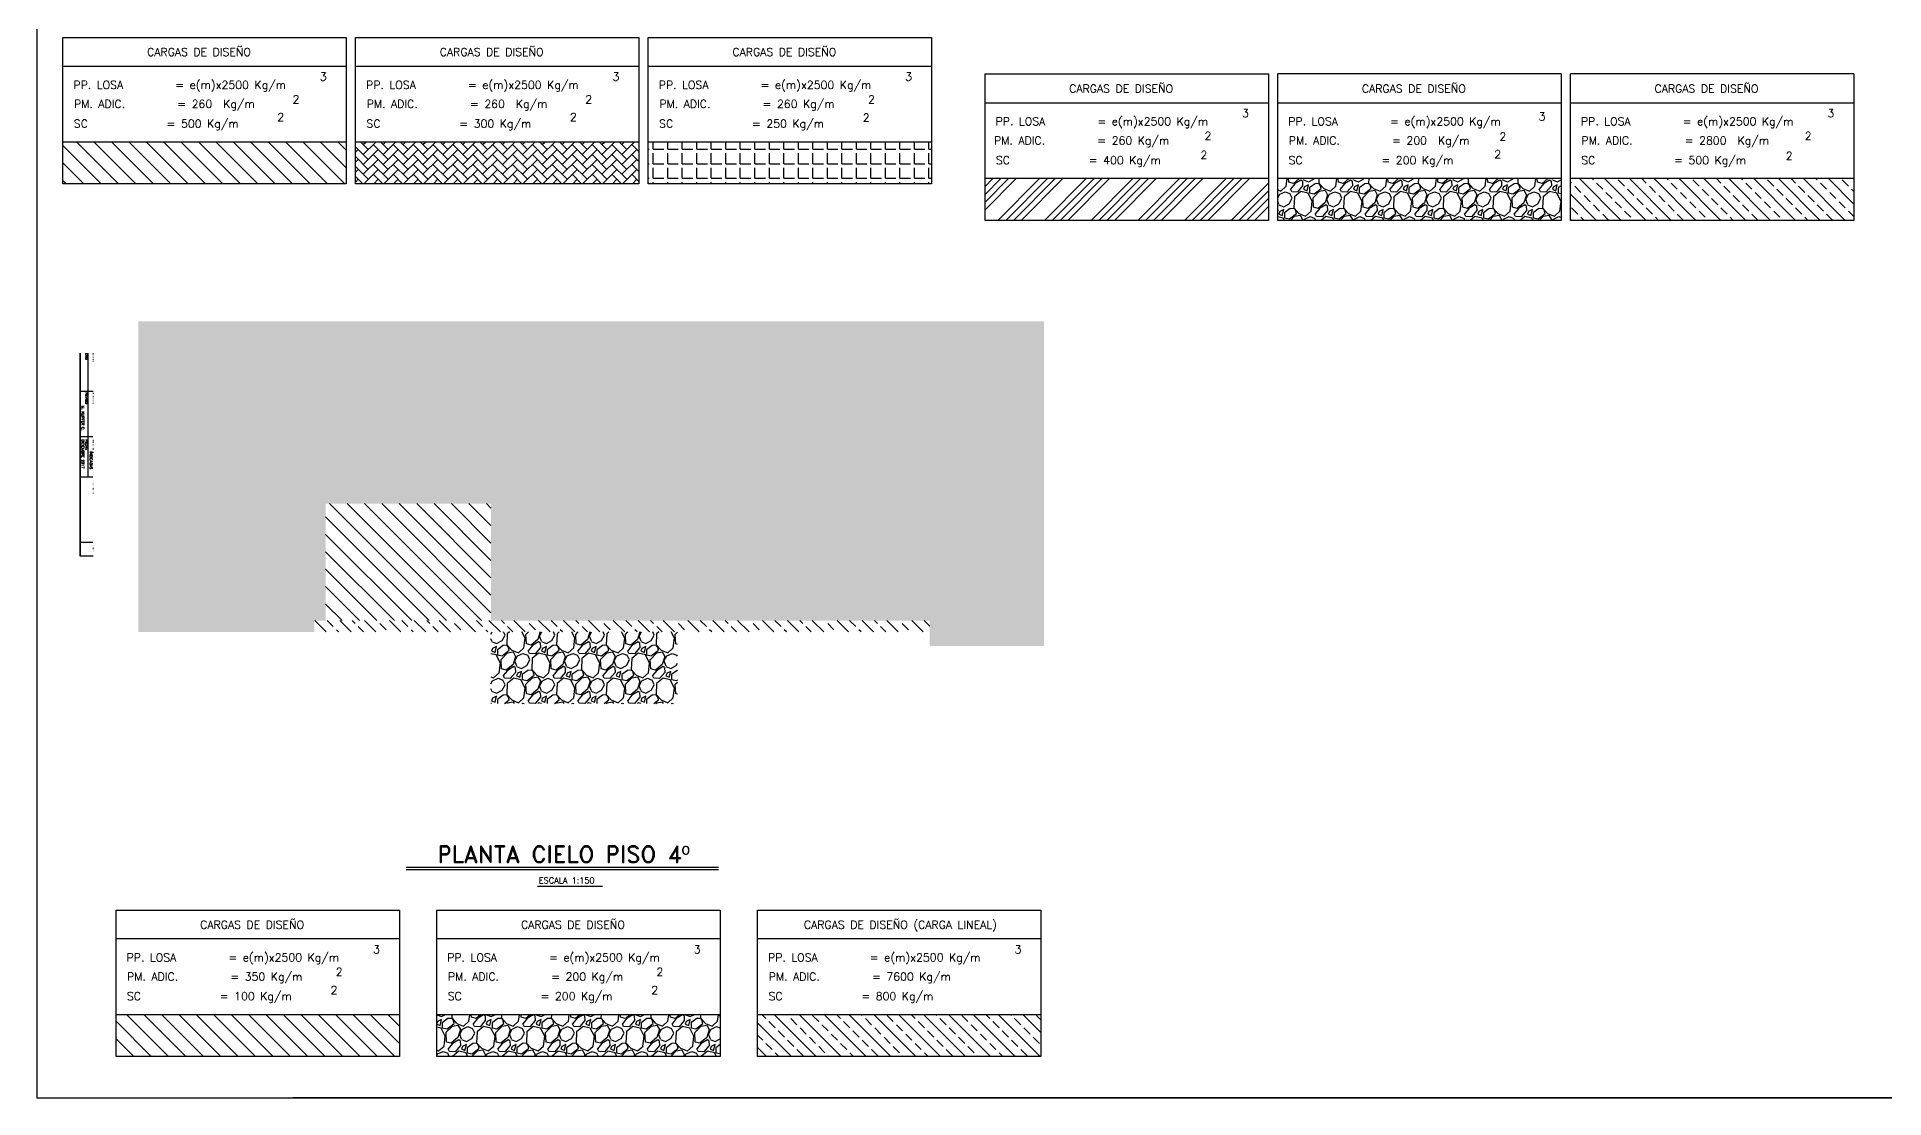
# Model space of a CAD drawing. Extents: x -2502 to 14741, y -2417 to 9756.
# Drawn here: x -2502 to 8001, y -2409 to 3623 of the extents above; entities that cross this region are included whole.
import ezdxf
from ezdxf.enums import TextEntityAlignment as Align
from ezdxf.xclip import XClip

# ---------------------------------------------------------------- set-up
doc = ezdxf.new("R2010")
doc.units = 0
doc.header["$LTSCALE"] = 60
doc.header["$MEASUREMENT"] = 0
doc.header["$XCLIPFRAME"] = 0
doc.layers.get('0').update_dxf_attribs({"linetype": 'CONTINUOUS'})
for name, color, linetype in [('2017_67-101$0$RLA-FORMATO', 7, 'CONTINUOUS'), ('HATCH CARGAS', 1, 'CONTINUOUS'), ('RLA-FORMATO', 7, 'CONTINUOUS'), ('RLA-TEXTOS2', 6, 'CONTINUOUS')]:
    doc.layers.add(name, color=color, linetype=linetype)
doc.styles.add('2017_67-101$0$DIREC', font='ROMAND', dxfattribs={"width": 1.2})
doc.styles.add('2017_67-101$0$ROMAND', font='romand', dxfattribs={"height": 31.5})
doc.styles.add('2017_67-101$0$ROMANS', font='ROMANS.shx', dxfattribs={"height": 16.875})
doc.styles.add('ROMAND', font='romand', dxfattribs={"height": 31.5})
doc.styles.add('ROMANS', font='ROMANS.shx', dxfattribs={"height": 16.87})
doc.styles.add('SIETE50', font='ROMAND.SHX', dxfattribs={"height": 31.5})
pattern_1 = [(135, (2984.266, 1207.17), (-49.4975, -49.4975), [])]

# ---------------------------------------------------------------- blocks, each defined once
blk = doc.blocks.new('2017_67-101$0$viñeta-rl')
at = {"layer": '2017_67-101$0$RLA-FORMATO', "color": 2, "linetype": 'Continuous'}
for p, q in [((-797.5, 28.8), (-300, 28.8)), ((-625, 0), (-625, 63.3))]:
    blk.add_line(p, q, dxfattribs=at)
at = {"layer": '2017_67-101$0$RLA-FORMATO', "color": 5, "const_width": 5}
for points in [[(0, 300), (-797.5, 300), (-797.5, 0)], [(-452.5, 0), (-452.5, 63.3)], [(-300, 0), (-300, 63.3)], [(-52.5, 0), (-52.5, 63.3)]]:
    blk.add_lwpolyline(points, dxfattribs=at)
at = {"layer": '2017_67-101$0$RLA-FORMATO', "color": 3, "linetype": 'Continuous', "style": '2017_67-101$0$DIREC', "width": 1.25}
for s, p in [('CALCULO', (-789.5, 48.3)), ('DISEÑO', (-789.5, 19.1)), ('DIBUJO', (-620, 48.3)), ('REVISO', (-620, 19.1)), ('ESCALAS', (-442, 48.3)), ('FECHA', (-442, 19.1)), ('NUMERO', (-286.5, 48.3)), ('REV.', (-41.5, 48.3))]:
    blk.add_text(s, height=7.5, dxfattribs=at).set_placement(p)
at = {"layer": '2017_67-101$0$RLA-FORMATO', "color": 4, "style": '2017_67-101$0$ROMAND'}
for tag, p in [('DESAR', (-1255.8, 233.3)), ('PRELIM', (-1123.1, 233.3)), ('PROP', (-989.6, 233.3)), ('CONST', (-823.7, 233.3))]:
    blk.add_attdef(tag, p, '', height=16, dxfattribs=at)
at = {"layer": '2017_67-101$0$RLA-FORMATO', "color": 2, "style": '2017_67-101$0$ROMANS'}
for tag, p, height in [('REVNO1', (-1394.1, 180.6), 10), ('REVNO2', (-1394.1, 155.6), 10), ('REVNO3', (-1394.1, 130.6), 10), ('DETNO1', (-1358.4, 180.6), 10), ('DETNO2', (-1358.4, 155.6), 10), ('DETNO3', (-1358.4, 130.6), 10), ('FECHA1', (-880.5, 180.6), 10), ('FECHA2', (-880.5, 155.6), 10), ('FECHA3', (-880.5, 130.6), 10), ('REVNO4', (-1394.1, 105.6), 10), ('REVNO5', (-1394.1, 80.6), 11.2), ('DETNO4', (-1358.4, 105.6), 10), ('DETNO5', (-1358.4, 80.6), 10), ('FECHA4', (-880.5, 105.6), 10), ('FECHA5', (-880.5, 80.6), 10), ('REVNO7', (-1394.1, 30.6), 10), ('REVNO8', (-1394.1, 8.6), 10), ('REVNO6', (-1392.3, 55.6), 10), ('DETNO7', (-1358.4, 30.6), 10), ('DETNO8', (-1358.4, 8.6), 10), ('DETNO6', (-1356.6, 55.6), 10), ('FECHA7', (-880.5, 30.6), 10), ('FECHA8', (-880.5, 8.6), 10), ('FECHA6', (-878.7, 55.6), 10), ('INGENIERO', (-741.1, 33.4), 10), ('PROYECTISTA', (-740.9, 4.8), 10), ('DIBUJANTE', (-571.6, 33.4), 10), ('INGENIERO', (-568.6, 4.6), 10)]:
    blk.add_attdef(tag, p, '', height=height, dxfattribs=at)
for tag, p in [('PERSNO1', (-946.6, 180.6)), ('PERSNO2', (-946.6, 155.6)), ('PERSNO3', (-946.6, 130.6)), ('PERSNO4', (-946.6, 105.6)), ('PERSNO5', (-946.6, 80.6)), ('PERSNO6', (-946.6, 55.6)), ('PERSNO7', (-946.6, 30.6)), ('PERSNO8', (-946.6, 8.6))]:
    blk.add_attdef(tag, text='', height=10, dxfattribs=at).set_placement(p, align=Align.CENTER)
at = {"layer": '2017_67-101$0$RLA-FORMATO', "color": 5, "style": '2017_67-101$0$ROMAND'}
blk.add_attdef('PROYECTO', text='', height=16.9, dxfattribs=at).set_placement((-289.2, 165), align=Align.MIDDLE)
at = {"layer": '2017_67-101$0$RLA-FORMATO', "color": 2, "style": '2017_67-101$0$ROMANS'}
for tag, p in [('NOMARCH', (-1424, 5.5)), ('FECHA', (-1406.9, 5.5))]:
    blk.add_attdef(tag, p, '', height=11.2, rotation=90, dxfattribs=at)
at = {"layer": '2017_67-101$0$RLA-FORMATO', "color": 5, "style": '2017_67-101$0$ROMAND'}
for tag, p in [('TITULO1', (-568, 108.2)), ('TITULO2', (-568, 74.2))]:
    blk.add_attdef(tag, p, '', height=20, dxfattribs=at)
at = {"layer": '2017_67-101$0$RLA-FORMATO', "color": 5, "style": '2017_67-101$0$ROMAND', "width": 0.967839}
blk.add_attdef('NUMERO', text='', height=24, dxfattribs=at).set_placement((-290.3, 13.3), (-62.4, 13.3), align=Align.FIT)
at = {"layer": '2017_67-101$0$RLA-FORMATO', "color": 5, "style": '2017_67-101$0$ROMAND', "flags": 12}
blk.add_attdef('REVISION', text='', height=24, dxfattribs=at).set_placement((-24.5, 25.3), align=Align.MIDDLE)
blk = doc.blocks.new('2017_67-101')
at = {"layer": '2017_67-101$0$RLA-FORMATO', "color": 6, "linetype": 'Continuous'}
for p, q in [((0, 8617.5), (0, 0)), ((0, 0), (0, 7890)), ((6082.5, 0), (0, 0))]:
    blk.add_line(p, q, dxfattribs=at)
at = {"layer": '2017_67-101$0$RLA-FORMATO', "xscale": 1.5, "yscale": 1.5, "zscale": 1.5, "rotation": 270}
blk.add_blockref('2017_67-101$0$viñeta-rl', (0, 0), dxfattribs=at)
at = {"layer": '2017_67-101$0$RLA-FORMATO', "color": 2, "linetype": 'Continuous', "style": '2017_67-101$0$ROMANS'}
for s, p in [('M. KUPFER C.', (7.21, 855.19)), ('DICIEMBRE 2017', (7.21, 664.29)), ('INDICADAS', (53.69, 595.04))]:
    blk.add_text(s, height=15, rotation=270, dxfattribs=at).set_placement(p)

msp = doc.modelspace()

# ---------------------------------------------------------------- hatches: boundary and pattern name
at = {"layer": 'HATCH CARGAS'}
h = msp.add_hatch(dxfattribs=at)
h.set_pattern_fill('_USER', color=256, scale=70, angle=135, style=0, pattern_type=0)
h.set_pattern_definition([(135, (3086.95, 4691.95), (-49.4975, -49.4975), [])])
h.paths.add_polyline_path([(-2354, 3025), (-2354, 2788), (-743, 2788), (-743, 3025)])
h = msp.add_hatch(dxfattribs=at)
h.set_pattern_fill('AR-HBONE', color=256, scale=9.996, style=0)
h.set_pattern_definition([(45, (-1437.63, -3152.3), (4e-15, 56.54592), [119.952, -39.984]), (135, (-1409.358, -3124.028), (4e-15, 56.54592), [119.952, -39.984])])
h.paths.add_polyline_path([(-690, 3025), (-690, 2788), (921, 2788), (921, 3025)])
h = msp.add_hatch(dxfattribs=at)
h.set_pattern_fill('ANGLE', color=256, scale=300, style=0)
h.set_pattern_definition([(0, (1745.1, 6118.79), (0, 82.5), [60, -22.5]), (90, (1745.1, 6118.79), (-82.5, 5e-15), [60, -22.5])])
h.paths.add_polyline_path([(974, 3025), (974, 2788), (2585, 2788), (2585, 3025)])
h = msp.add_hatch(dxfattribs=at)
h.set_pattern_fill('ANSI34', color=256, scale=250, style=0)
h.set_pattern_definition([(45, (-3736.85, 9139.2), (-132.5825, 132.5825), []), (45, (-3692.65, 9139.2), (-132.5825, 132.5825), []), (45, (-3648.46, 9139.2), (-132.5825, 132.5825), []), (45, (-3604.26, 9139.2), (-132.5825, 132.5825), [])])
h.paths.add_polyline_path([(2889, 2817), (2889, 2580), (4500, 2580), (4500, 2817)])
h = msp.add_hatch(dxfattribs=at)
h.set_pattern_fill('GRAVEL', color=256, scale=200, angle=45, style=0)
h.set_pattern_definition([(273.01279, (873.576, 12277.299), (141.421356, -2404.163056), [26.9072, -2663.8176]), (229.96974, (874.99, 12250.429), (1555.6349186, 1838.477631), [46.1736, -4571.185]), (177.51045, (845.292, 12215.073), (2969.848481, -141.421356), [32.5576, -3223.2065]), (312.27369, (825.493, 12124.564), (-2687.0057685, 2969.848481), [42.0476, -4162.7116]), (337.83365, (853.777, 12093.451), (-2404.163056, 989.949494), [41.231, -4081.8746]), (42.27369, (891.961, 12077.895), (-2969.848481, -2687.0057685), [42.0476, -4162.7116]), (82.69424, (923.074, 12106.179), (-424.2640687, -3252.6911935), [55.6058, -5504.9697]), (117.25533, (930.145, 12161.333), (-2121.3203436, 4101.219331), [52.4976, -5197.2643]), (166.42957, (906.103, 12208.002), (-2969.848481, 707.106781), [42.19, -4176.8146]), (220.23636, (865.091, 12217.902), (1697.056275, 1414.213562), [48.1664, -2360.1525]), (267.39744, (828.3214, 12186.789), (-141.4213562, -3252.6911935), [62.2896, -6166.675]), (183.81407, (966.914, 12263.157), (-1838.47763, -141.421356), [21.2602, -2104.769]), (216.46923, (945.701, 12261.742), (2121.320344, 1555.634919), [40.4474, -4004.3023]), (270, (913.17, 12237.7), (141.4214, -141.4214), [28.2842, -254.5585]), (248.1986, (886.304, 12244.772), (424.26407, 989.949494), [15.2316, -1507.923]), (336.8014, (880.647, 12230.63), (-565.68542, 282.84271), [21.5406, -1055.4924]), (75.96376, (900.446, 12222.144), (141.42136, 707.10678), [34.9858, -1131.2046]), (206.56505, (908.93, 12256.086), (424.26407, 141.42136), [25.2982, -607.1573]), (61.38954, (798.623, 12148.605), (989.949494, 1838.477631), [35.44, -3508.569]), (115.34618, (815.593, 12179.718), (989.949494, -2121.320344), [29.7322, -2943.4815]), (338.1986, (880.647, 12284.37), (-989.949494, 424.26407), [30.463, -1492.6916]), (28.61046, (908.932, 12273.056), (-1838.477631, -989.949494), [35.44, -3508.569]), (24.44395, (886.304, 12060.924), (-989.949494, -424.26407), [34.176, -1674.6247]), (339.77514, (917.417, 12075.066), (-2262.7417, 848.528137), [28.6356, -2834.9286]), (111.8014, (1023.483, 12144.363), (-424.26407, 989.949494), [30.463, -1492.6916]), (62.35402, (1012.169, 12172.647), (-1272.792206, -2404.163056), [33.5262, -3319.0847]), (114.44395, (954.186, 12075.066), (424.26407, -989.949494), [17.088, -1691.7127]), (146.30993, (1014.998, 12135.877), (-707.10678, 424.26407), [10.198, -1009.606]), (210.96376, (1006.51, 12141.534), (565.68542, 282.84271), [41.231, -783.39]), (231.00901, (971.157, 12120.321), (1272.792206, 1555.634919), [38.21, -3782.7846]), (348.69007, (913.174, 12209.416), (-424.26407, 141.42136), [28.8444, -692.266]), (38.15723, (941.4585, 12203.76), (2687.0057685, 2121.3203436), [50.3588, -4985.5125]), (105.9454, (981.056, 12234.872), (424.26407, -1555.63492), [20.5912, -2038.5348]), (135, (975.4, 12254.67), (-282.8427, 3e-14), [12, -188]), (165.25644, (964.086, 12121.735), (1555.634919, -424.264069), [27.7848, -2750.704]), (93.01279, (937.216, 12128.806), (-141.421356, 2404.163056), [53.8144, -2636.9104]), (45, (934.39, 12182.55), (3e-14, 282.8427), [52, -148]), (10.30485, (971.157, 12219.316), (2404.163056, 424.264069), [31.6228, -3130.655]), (299.0546, (1002.27, 12224.973), (424.26407, -707.10678), [29.1204, -1426.9016]), (252.645975, (1016.412, 12199.517), (-1272.792206, -4101.219331), [47.413, -4693.8948]), (220.42608, (1002.27, 12154.262), (-1979.8989873, -1697.056275), [50.1598, -4965.8147])])
h.paths.add_polyline_path([(4553, 2817), (4553, 2580), (6164, 2580), (6164, 2817)])
h = msp.add_hatch(dxfattribs=at)
h.set_pattern_fill('BRASS', color=256, scale=400, angle=135, style=0)
h.set_pattern_definition([(135, (5676.03, 13168.56), (-70.7107, -70.7107), []), (135, (5640.68, 13133.21), (-70.7107, -70.7107), [50, -25])])
h.paths.add_polyline_path([(6217, 2817), (6217, 2580), (7828, 2580), (7828, 2817)])
h = msp.add_hatch(dxfattribs=at)
h.set_pattern_fill('GRAVEL', color=256, scale=200, angle=45, style=0)
h.set_pattern_definition([(273.0128, (2944.668, 1450.412), (141.421356, -2404.163056), [26.907, -2663.8176]), (229.96974, (2946.082, 1423.542), (1555.634919, 1838.477631), [46.1736, -4571.185]), (177.51045, (2916.384, 1388.186), (2969.84848, -141.421356), [32.5576, -3223.2065]), (312.2737, (2896.585, 1297.677), (-2687.005769, 2969.848481), [42.0476, -4162.7116]), (337.83365, (2924.869, 1266.564), (-2404.163056, 989.949494), [41.231, -4081.8746]), (42.27369, (2963.053, 1251.008), (-2969.848481, -2687.005769), [42.0476, -4162.7116]), (82.69424, (2994.1654, 1279.292), (-424.264069, -3252.691193), [55.6058, -5504.9697]), (117.25533, (3001.2365, 1334.446), (-2121.320344, 4101.219331), [52.4976, -5197.2643]), (166.42957, (2977.195, 1381.115), (-2969.848481, 707.106781), [42.19, -4176.8146]), (220.23636, (2936.183, 1391.015), (1697.056275, 1414.21356), [48.1664, -2360.1525]), (267.39744, (2899.413, 1359.902), (-141.421356, -3252.6911935), [62.2896, -6166.675]), (183.81407, (3038.006, 1436.27), (-1838.47763, -141.421356), [21.26, -2104.769]), (216.46923, (3016.793, 1434.855), (2121.320344, 1555.634919), [40.4474, -4004.3023]), (270, (2984.27, 1410.81), (141.4214, -141.4214), [28.284, -254.5585]), (248.1986, (2957.396, 1417.885), (424.26407, 989.9495), [15.2316, -1507.923]), (336.8014, (2951.74, 1403.743), (-565.68542, 282.8427), [21.5406, -1055.4924]), (75.96376, (2971.538, 1395.257), (141.42136, 707.10678), [34.986, -1131.2046]), (206.565, (2980.023, 1429.2), (424.2641, 141.42136), [25.298, -607.157]), (61.38954, (2869.715, 1321.718), (989.949494, 1838.47763), [35.44, -3508.569]), (115.34618, (2886.685, 1352.831), (989.949494, -2121.320344), [29.732, -2943.4815]), (338.1986, (2951.74, 1457.483), (-989.9495, 424.26407), [30.463, -1492.6916]), (28.61046, (2980.023, 1446.169), (-1838.47763, -989.949494), [35.44, -3508.569]), (24.44395, (2957.396, 1234.037), (-989.94949, -424.26407), [34.176, -1674.625]), (339.77514, (2988.509, 1248.179), (-2262.7417, 848.528137), [28.6356, -2834.9286]), (111.8014, (3094.575, 1317.476), (-424.26407, 989.9495), [30.463, -1492.6916]), (62.35402, (3083.261, 1345.76), (-1272.792206, -2404.163056), [33.526, -3319.0847]), (114.44395, (3025.278, 1248.18), (424.26407, -989.94949), [17.088, -1691.713]), (146.3099, (3086.09, 1308.99), (-707.10678, 424.26407), [10.198, -1009.606]), (210.9638, (3077.604, 1314.647), (565.68542, 282.8427), [41.231, -783.39]), (231.009, (3042.249, 1293.434), (1272.792206, 1555.634919), [38.21, -3782.7846]), (348.6901, (2984.266, 1382.53), (-424.26407, 141.42136), [28.8444, -692.266]), (38.15723, (3012.55, 1376.873), (2687.005769, 2121.320344), [50.3588, -4985.5125]), (105.9454, (3052.148, 1407.985), (424.26407, -1555.63492), [20.591, -2038.535]), (135, (3046.5, 1427.78), (-282.843, 3e-14), [12, -188]), (165.25644, (3035.178, 1294.848), (1555.63492, -424.26407), [27.785, -2750.704]), (93.0128, (3008.308, 1301.92), (-141.421356, 2404.163056), [53.8144, -2636.9104]), (45, (3005.48, 1355.66), (3e-14, 282.843), [52, -148]), (10.30485, (3042.249, 1392.429), (2404.163056, 424.26407), [31.623, -3130.655]), (299.0546, (3073.36, 1398.086), (424.26407, -707.10678), [29.1204, -1426.9016]), (252.64598, (3087.5035, 1372.63), (-1272.792206, -4101.219331), [47.413, -4693.895]), (220.42608, (3073.361, 1327.375), (-1979.898987, -1697.056275), [50.1598, -4965.8147])])
h.paths.add_polyline_path([(3225, 2005), (-1925, 2005), (-1925, 240), (-925, 240), (-925, 305), (-860, 305), (-860, 970), (80, 970), (80, 305), (2575, 305), (2575, 240), (2575, 160), (3225, 160)])
h = msp.add_hatch(dxfattribs=at)
h.set_pattern_fill('_USER', color=256, scale=70, angle=135, style=0, pattern_type=0)
h.set_pattern_definition(pattern_1)
h.paths.add_polyline_path([(-860, 970), (-860, 305), (80, 305), (80, 970)])
h = msp.add_hatch(dxfattribs=at)
h.set_pattern_fill('BRASS', color=256, scale=400, angle=135, style=0)
h.set_pattern_definition([(135, (2984.27, 1207.17), (-70.7107, -70.7107), []), (135, (2948.91, 1171.81), (-70.7107, -70.7107), [50, -25])])
h.paths.add_polyline_path([(-925, 305), (-925, 240), (2575, 240), (2575, 305)])
h = msp.add_hatch(dxfattribs=at)
h.set_pattern_fill('GRAVEL', color=256, scale=200, angle=45, style=0)
h.set_pattern_definition([(273.0128, (-1197.419, 1450.412), (141.42136, -2404.163056), [26.907, -2663.8176]), (229.96974, (-1196.005, 1423.542), (1555.634919, 1838.47763), [46.1736, -4571.185]), (177.51045, (-1225.703, 1388.186), (2969.84848, -141.421356), [32.5576, -3223.2065]), (312.2737, (-1245.502, 1297.677), (-2687.00577, 2969.84848), [42.0476, -4162.7116]), (337.83365, (-1217.218, 1266.564), (-2404.163056, 989.949494), [41.231, -4081.8746]), (42.2737, (-1179.034, 1251.008), (-2969.84848, -2687.00577), [42.0476, -4162.7116]), (82.69424, (-1147.9216, 1279.292), (-424.264069, -3252.691193), [55.606, -5504.9697]), (117.25533, (-1140.8506, 1334.446), (-2121.320344, 4101.21933), [52.4976, -5197.2643]), (166.42957, (-1164.892, 1381.115), (-2969.84848, 707.10678), [42.19, -4176.8146]), (220.23636, (-1205.904, 1391.015), (1697.05627, 1414.21356), [48.1664, -2360.1525]), (267.39744, (-1242.674, 1359.902), (-141.421356, -3252.691193), [62.2896, -6166.675]), (183.8141, (-1104.081, 1436.27), (-1838.47763, -141.42136), [21.26, -2104.769]), (216.46923, (-1125.294, 1434.855), (2121.320344, 1555.63492), [40.4474, -4004.302]), (270, (-1157.82, 1410.81), (141.421, -141.421), [28.284, -254.559]), (248.1986, (-1184.69, 1417.885), (424.26407, 989.9495), [15.232, -1507.923]), (336.8014, (-1190.348, 1403.743), (-565.68542, 282.8427), [21.541, -1055.492]), (75.9638, (-1170.55, 1395.257), (141.42136, 707.1068), [34.986, -1131.205]), (206.565, (-1162.064, 1429.2), (424.264, 141.4214), [25.298, -607.157]), (61.38954, (-1272.372, 1321.718), (989.949494, 1838.47763), [35.44, -3508.569]), (115.3462, (-1255.402, 1352.831), (989.949494, -2121.320344), [29.732, -2943.4815]), (338.1986, (-1190.348, 1457.483), (-989.9495, 424.26407), [30.463, -1492.692]), (28.61046, (-1162.064, 1446.169), (-1838.47763, -989.949494), [35.44, -3508.569]), (24.444, (-1184.691, 1234.037), (-989.9495, -424.26407), [34.176, -1674.625]), (339.77514, (-1153.578, 1248.179), (-2262.7417, 848.52814), [28.6356, -2834.9286]), (111.8014, (-1047.512, 1317.476), (-424.26407, 989.9495), [30.463, -1492.692]), (62.354, (-1058.826, 1345.76), (-1272.792206, -2404.163056), [33.526, -3319.085]), (114.444, (-1116.81, 1248.18), (424.26407, -989.9495), [17.088, -1691.713]), (146.31, (-1055.998, 1308.99), (-707.1068, 424.26407), [10.198, -1009.606]), (210.9638, (-1064.483, 1314.647), (565.6854, 282.8427), [41.231, -783.39]), (231.009, (-1099.838, 1293.434), (1272.792206, 1555.63492), [38.21, -3782.7846]), (348.69, (-1157.82, 1382.53), (-424.2641, 141.4214), [28.844, -692.266]), (38.15723, (-1129.537, 1376.873), (2687.005769, 2121.320344), [50.359, -4985.5125]), (105.9454, (-1089.939, 1407.985), (424.26407, -1555.63492), [20.591, -2038.535]), (135, (-1095.6, 1427.78), (-282.843, 3e-14), [12, -188]), (165.25644, (-1106.91, 1294.848), (1555.63492, -424.26407), [27.785, -2750.704]), (93.0128, (-1133.78, 1301.92), (-141.42136, 2404.16306), [53.8144, -2636.9104]), (45, (-1136.6, 1355.66), (3e-14, 282.843), [52, -148]), (10.30485, (-1099.838, 1392.429), (2404.163056, 424.26407), [31.623, -3130.655]), (299.0546, (-1068.726, 1398.086), (424.26407, -707.10678), [29.12, -1426.902]), (252.64598, (-1054.5835, 1372.63), (-1272.792206, -4101.21933), [47.413, -4693.895]), (220.42608, (-1068.726, 1327.375), (-1979.898987, -1697.056275), [50.16, -4965.8147])])
h.paths.add_polyline_path([(80, 240), (80, -167), (1140, -167), (1140, 240)])
h = msp.add_hatch(dxfattribs=at)
h.set_pattern_fill('_USER', color=256, scale=70, angle=135, style=0, pattern_type=0)
h.set_pattern_definition(pattern_1)
h.paths.add_polyline_path([(-2052, -1936), (-2052, -2173), (-441, -2173), (-441, -1936)])
h = msp.add_hatch(dxfattribs=at)
h.set_pattern_fill('GRAVEL', color=256, scale=200, angle=45, style=0)
h.set_pattern_definition([(273.0128, (2873.387, 1450.412), (141.421356, -2404.163056), [26.907, -2663.8176]), (229.96974, (2874.802, 1423.542), (1555.634919, 1838.477631), [46.1736, -4571.185]), (177.51045, (2845.103, 1388.186), (2969.84848, -141.421356), [32.5576, -3223.2065]), (312.2737, (2825.304, 1297.677), (-2687.005769, 2969.848481), [42.0476, -4162.7116]), (337.83365, (2853.588, 1266.564), (-2404.163056, 989.949494), [41.231, -4081.8746]), (42.2737, (2891.772, 1251.008), (-2969.848481, -2687.005769), [42.0476, -4162.7116]), (82.69424, (2922.885, 1279.292), (-424.264069, -3252.691193), [55.6058, -5504.9697]), (117.25533, (2929.956, 1334.446), (-2121.320344, 4101.219331), [52.4976, -5197.2643]), (166.42957, (2905.914, 1381.115), (-2969.848481, 707.106781), [42.19, -4176.8146]), (220.23636, (2864.902, 1391.015), (1697.056275, 1414.21356), [48.1664, -2360.1525]), (267.39744, (2828.1326, 1359.902), (-141.421356, -3252.6911935), [62.2896, -6166.675]), (183.81407, (2966.725, 1436.27), (-1838.47763, -141.421356), [21.26, -2104.769]), (216.46923, (2945.512, 1434.855), (2121.320344, 1555.634919), [40.4474, -4004.3023]), (270, (2912.99, 1410.81), (141.4214, -141.4214), [28.284, -254.5585]), (248.1986, (2886.115, 1417.885), (424.26407, 989.9495), [15.2316, -1507.923]), (336.8014, (2880.46, 1403.743), (-565.68542, 282.8427), [21.5406, -1055.4924]), (75.96376, (2900.257, 1395.257), (141.42136, 707.10678), [34.986, -1131.2046]), (206.565, (2908.74, 1429.2), (424.2641, 141.42136), [25.298, -607.157]), (61.38954, (2798.434, 1321.718), (989.949494, 1838.47763), [35.44, -3508.569]), (115.34618, (2815.405, 1352.831), (989.949494, -2121.320344), [29.732, -2943.4815]), (338.1986, (2880.458, 1457.483), (-989.9495, 424.26407), [30.463, -1492.6916]), (28.61046, (2908.743, 1446.169), (-1838.47763, -989.949494), [35.44, -3508.569]), (24.44395, (2886.115, 1234.037), (-989.94949, -424.26407), [34.176, -1674.625]), (339.77514, (2917.228, 1248.179), (-2262.7417, 848.528137), [28.6356, -2834.9286]), (111.8014, (3023.294, 1317.476), (-424.26407, 989.9495), [30.463, -1492.6916]), (62.35402, (3011.98, 1345.76), (-1272.792206, -2404.163056), [33.526, -3319.0847]), (114.44395, (2953.998, 1248.18), (424.26407, -989.94949), [17.088, -1691.713]), (146.3099, (3014.81, 1308.99), (-707.10678, 424.26407), [10.198, -1009.606]), (210.9638, (3006.323, 1314.647), (565.68542, 282.8427), [41.231, -783.39]), (231.009, (2970.968, 1293.434), (1272.792206, 1555.634919), [38.21, -3782.7846]), (348.6901, (2912.985, 1382.53), (-424.2641, 141.42136), [28.8444, -692.266]), (38.15723, (2941.27, 1376.873), (2687.005769, 2121.320344), [50.359, -4985.5125]), (105.9454, (2980.868, 1407.985), (424.26407, -1555.63492), [20.591, -2038.535]), (135, (2975.21, 1427.78), (-282.843, 3e-14), [12, -188]), (165.25644, (2963.897, 1294.848), (1555.63492, -424.26407), [27.785, -2750.704]), (93.0128, (2937.027, 1301.92), (-141.421356, 2404.163056), [53.8144, -2636.9104]), (45, (2934.2, 1355.66), (3e-14, 282.843), [52, -148]), (10.30485, (2970.968, 1392.429), (2404.163056, 424.26407), [31.623, -3130.655]), (299.0546, (3002.08, 1398.086), (424.26407, -707.10678), [29.1204, -1426.9016]), (252.64598, (3016.223, 1372.63), (-1272.792206, -4101.219331), [47.413, -4693.895]), (220.42608, (3002.081, 1327.375), (-1979.898987, -1697.056275), [50.16, -4965.8147])])
h.paths.add_polyline_path([(-228, -1936), (-228, -2173), (1383, -2173), (1383, -1936)])
h = msp.add_hatch(dxfattribs=at)
h.set_pattern_fill('BRASS', color=256, scale=400, angle=135, style=0)
h.set_pattern_definition([(135, (2791.81, 1207.17), (-70.7107, -70.7107), []), (135, (2756.45, 1171.81), (-70.7107, -70.7107), [50, -25])])
h.paths.add_polyline_path([(1596, -1936), (1596, -2173), (3207, -2173), (3207, -1936)])

# ---------------------------------------------------------------- linework, layer by layer
at = {"layer": 'HATCH CARGAS', "color": 3}
for p, q in [((-2354, 2788), (-2354, 3620)), ((-2354, 3620), (-743, 3620)), ((-743, 3620), (-743, 2788)), ((-690, 2788), (-690, 3620)), ((-690, 3620), (921, 3620)), ((921, 3620), (921, 2788)), ((974, 2788), (974, 3620)), ((974, 3620), (2585, 3620)), ((2585, 3620), (2585, 2788)), ((-743, 3455), (-2354, 3455)), ((921, 3455), (-690, 3455)), ((2585, 3455), (974, 3455)), ((2889, 2580), (2889, 3412)), ((2889, 3412), (4500, 3412)), ((4500, 3412), (4500, 2580)), ((4553, 2580), (4553, 3412)), ((6164, 3412), (4553, 3412)), ((6164, 3412), (6164, 2580)), ((6217, 2580), (6217, 3412)), ((7828, 3412), (6217, 3412)), ((7828, 3412), (7828, 2580)), ((4500, 3247), (2889, 3247)), ((6164, 3247), (4553, 3247)), ((7828, 3247), (6217, 3247)), ((-743, 3025), (-2354, 3025)), ((921, 3025), (-690, 3025)), ((2585, 3025), (974, 3025)), ((-743, 2788), (-2354, 2788)), ((921, 2788), (-690, 2788)), ((2585, 2788), (974, 2788)), ((4500, 2817), (2889, 2817)), ((6164, 2817), (4553, 2817)), ((7828, 2817), (6217, 2817)), ((4500, 2580), (2889, 2580)), ((6164, 2580), (4553, 2580)), ((7828, 2580), (6217, 2580)), ((-2052, -2173), (-2052, -1341)), ((-2052, -1341), (-441, -1341)), ((-441, -1341), (-441, -2173)), ((-228, -2173), (-228, -1341)), ((-228, -1341), (1383, -1341)), ((1383, -1341), (1383, -2173)), ((1596, -2173), (1596, -1341)), ((1596, -1341), (3207, -1341)), ((3207, -1341), (3207, -2173)), ((-441, -1505), (-2052, -1505)), ((1383, -1505), (-228, -1505)), ((3207, -1505), (1596, -1505)), ((-441, -1936), (-2052, -1936)), ((1383, -1936), (-228, -1936)), ((3207, -1936), (1596, -1936)), ((-441, -2173), (-2052, -2173)), ((1383, -2173), (-228, -2173)), ((3207, -2173), (1596, -2173))]:
    msp.add_line(p, q, dxfattribs=at)
at = {"layer": 'RLA-FORMATO', "color": 6, "linetype": 'Continuous'}
for p, q in [((-2502, 9756), (-2502, -2409)), ((-2502, -2409), (14733, -2409)), ((14733, -2409), (-1047, -2409))]:
    msp.add_line(p, q, dxfattribs=at)
at = {"layer": 'RLA-TEXTOS2', "color": 6}
for p, q in [((-403, -1096), (1374, -1096)), ((-403, -1111), (1374, -1111))]:
    msp.add_line(p, q, dxfattribs=at)
at = {"layer": 'RLA-TEXTOS2', "color": 3}
msp.add_line((344, -1204), (714, -1204), dxfattribs=at)

# ---------------------------------------------------------------- block references
ref = msp.add_blockref('2017_67-101', (-2255, 671))
XClip(ref).set_block_clipping_path([(-3534.1289711099, -2267.7098500696), (72.6794366366, 1153.7914473957)])

# ---------------------------------------------------------------- texts
at = {"layer": 'HATCH CARGAS', "color": 7, "style": 'ROMAND'}
for s, p in [('CARGAS DE DISEÑO', (-1580, 3514)), ('CARGAS DE DISEÑO', (84, 3514)), ('CARGAS DE DISEÑO', (1748, 3514)), ('CARGAS DE DISEÑO', (3663, 3306)), ('CARGAS DE DISEÑO', (5327, 3306)), ('CARGAS DE DISEÑO', (6991, 3306)), ('CARGAS DE DISEÑO', (-1278, -1447)), ('CARGAS DE DISEÑO', (546, -1447)), ('CARGAS DE DISEÑO (CARGA LINEAL)', (2408, -1447))]:
    msp.add_text(s, height=45.5, dxfattribs=at).set_placement(p, align=Align.CENTER)
for s, p in [('PP. LOSA        = e(m)x2500 Kg/m', (-2294, 3327)), ('3', (-893, 3374)), ('PP. LOSA        = e(m)x2500 Kg/m', (-630, 3327)), ('3', (771, 3374)), ('PP. LOSA        = e(m)x2500 Kg/m', (1034, 3327)), ('3', (2435, 3374)), ('PM. ADIC.        = 260  Kg/m', (-2291, 3219)), ('2', (-1048, 3245)), ('PM. ADIC.        = 260  Kg/m', (-627, 3219)), ('2', (616, 3245)), ('PM. ADIC.        = 260 Kg/m', (1037, 3219)), ('2', (2224, 3245)), ('SC             = 500 Kg/m', (-2292, 3107)), ('2', (-1135, 3144)), ('SC             = 300 Kg/m', (-628, 3107)), ('2', (529, 3144)), ('SC             = 250 Kg/m', (1036, 3107)), ('2', (2194, 3141)), ('PP. LOSA        = e(m)x2500 Kg/m', (2949, 3120)), ('3', (4350, 3166)), ('PP. LOSA        = e(m)x2500 Kg/m', (4613, 3120)), ('3', (6036, 3148)), ('PP. LOSA        = e(m)x2500 Kg/m', (6277, 3120)), ('3', (7678, 3166)), ('PM. ADIC.        = 260 Kg/m', (2940, 3011)), ('2', (4137, 3037)), ('PM. ADIC.        = 200  Kg/m', (4616, 3011)), ('2', (5814, 3034)), ('PM. ADIC.        = 2800  Kg/m', (6280, 3011)), ('2', (7550, 3037)), ('SC             = 400 Kg/m', (2951, 2899)), ('2', (4113, 2929)), ('SC             = 200 Kg/m', (4615, 2899)), ('2', (5784, 2933)), ('SC             = 500 Kg/m', (6279, 2899)), ('2', (7441, 2924)), ('3', (-591, -1587)), ('3', (1233, -1587)), ('3', (3057, -1587)), ('PP. LOSA        = e(m)x2500 Kg/m', (-1992, -1633)), ('2', (-803, -1715)), ('PP. LOSA        = e(m)x2500 Kg/m', (-169, -1633)), ('2', (1021, -1715)), ('PP. LOSA        = e(m)x2500 Kg/m', (1655, -1633)), ('PM. ADIC.        = 350 Kg/m', (-1989, -1742)), ('2', (-832, -1819)), ('PM. ADIC.        = 200 Kg/m', (-165, -1742)), ('2', (991, -1819)), ('PM. ADIC.        = 7600 Kg/m', (1659, -1742)), ('SC             = 100 Kg/m', (-1990, -1853)), ('SC             = 200 Kg/m', (-166, -1853)), ('SC             = 800 Kg/m', (1658, -1853))]:
    msp.add_text(s, height=45.5, dxfattribs=at).set_placement(p)
at = {"layer": 'RLA-TEXTOS2', "color": 6, "style": 'SIETE50'}
msp.add_text('PLANTA CIELO PISO 4º', height=94.5, dxfattribs=at).set_placement((493, -1071), align=Align.CENTER)
at = {"layer": 'RLA-TEXTOS2', "color": 3, "style": 'ROMANS'}
msp.add_text('ESCALA 1:150', height=33.75, dxfattribs=at).set_placement((352, -1189))

doc.saveas('drawing.dxf')
